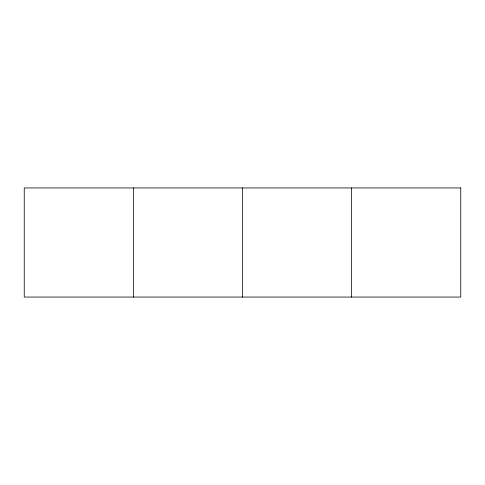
<?xml version="1.0" encoding="UTF-8"?>
<svg xmlns="http://www.w3.org/2000/svg" width="485" height="485" viewBox="0 0 485 485"><rect width="100%" height="100%" fill="white"/><g stroke="black" fill="none" stroke-linecap="round" stroke-linejoin="round"><path stroke-width="0.73" d="M351.625 187.938L351.625 297.062M242.5 187.938L242.5 297.062M133.375 187.938L133.375 297.062M460.75 187.938L24.25 187.938L24.25 297.062L460.75 297.062L460.75 187.938"/></g></svg>
